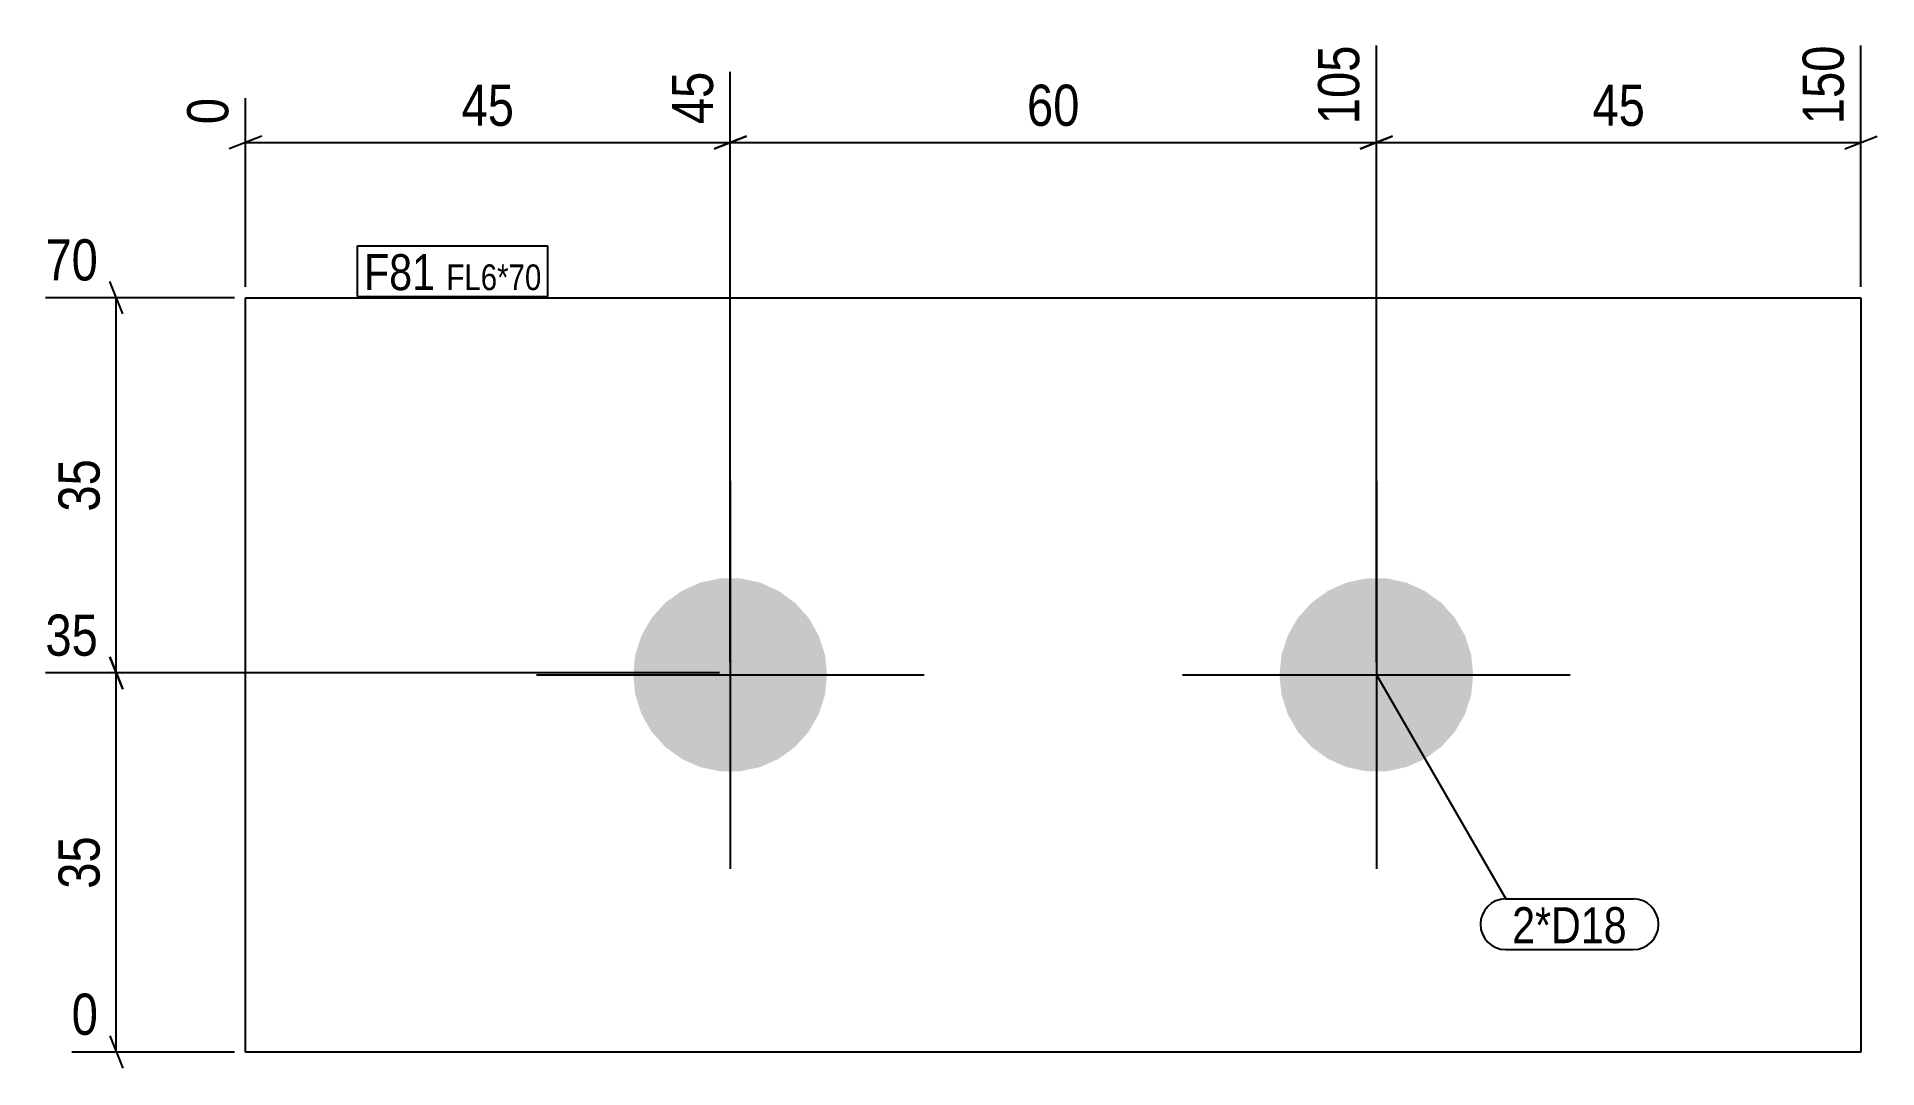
# Model space of a CAD drawing. Header units: millimetres. Extents: x 2 to 173, y 3 to 99.
import ezdxf

# ---------------------------------------------------------------- set-up
doc = ezdxf.new("R2010")
doc.units = ezdxf.units.MM
for name, color, linetype in [('MÅLSÆTNING', 7, 'Continuous'), ('STÅL', 7, 'Continuous'), ('TEKST', 7, 'Continuous')]:
    doc.layers.add(name, color=color, linetype=linetype)
doc.styles.add('Arial Narrow', font='ARIALN.TTF', dxfattribs={"height": 0.2})

msp = doc.modelspace()

# ---------------------------------------------------------------- hatches: boundary and pattern name
at = {"layer": 'STÅL', "linetype": 'Continuous'}
for points in [[(75.57, 39.5), (75.38, 37.63), (74.8, 35.84), (73.86, 34.21), (72.6, 32.81), (71.07, 31.7), (69.36, 30.94), (67.52, 30.55), (65.63, 30.55), (63.79, 30.94), (62.08, 31.7), (60.55, 32.81), (59.29, 34.21), (58.35, 35.84), (57.77, 37.63), (57.58, 39.5), (57.77, 41.37), (58.35, 43.16), (59.29, 44.79), (60.55, 46.19), (62.08, 47.29), (63.79, 48.06), (65.63, 48.45), (67.52, 48.45), (69.36, 48.06), (71.07, 47.29), (72.6, 46.19), (73.86, 44.79), (74.8, 43.16), (75.38, 41.37)], [(135.57, 39.5), (135.38, 37.63), (134.8, 35.84), (133.86, 34.21), (132.6, 32.81), (131.07, 31.7), (129.36, 30.94), (127.52, 30.55), (125.63, 30.55), (123.79, 30.94), (122.08, 31.7), (120.55, 32.81), (119.29, 34.21), (118.35, 35.84), (117.77, 37.63), (117.58, 39.5), (117.77, 41.37), (118.35, 43.16), (119.29, 44.79), (120.55, 46.19), (122.08, 47.29), (123.79, 48.06), (125.63, 48.45), (127.52, 48.45), (129.36, 48.06), (131.07, 47.29), (132.6, 46.19), (133.86, 44.79), (134.8, 43.16), (135.38, 41.37)]]:
    msp.add_hatch(color=3, dxfattribs=at).paths.add_polyline_path(points)

# ---------------------------------------------------------------- linework, layer by layer
at = {"layer": 'MÅLSÆTNING', "color": 7, "linetype": 'Continuous'}
for p, q in [((126.58, 40.68), (126.58, 97.91)), ((126.58, 40.68), (126.58, 97.91)), ((171.57, 75.5), (171.57, 97.91)), ((66.58, 40.68), (66.58, 95.47)), ((21.57, 75.5), (21.57, 93.03)), ((23.08, 89.5), (20.07, 88.3)), ((21.57, 88.9), (66.58, 88.9)), ((65.08, 88.3), (68.08, 89.5)), ((66.58, 88.9), (126.58, 88.9)), ((128.08, 89.5), (125.08, 88.3)), ((125.08, 88.3), (128.08, 89.5)), ((126.58, 88.9), (171.57, 88.9)), ((170.07, 88.3), (173.08, 89.5)), ((10.18, 73), (8.97, 76)), ((20.57, 74.5), (3, 74.5)), ((9.58, 39.68), (9.58, 74.5)), ((8.97, 41.18), (10.18, 38.18)), ((10.18, 38.18), (8.97, 41.18)), ((65.58, 39.68), (3, 39.68)), ((65.58, 39.68), (3, 39.68)), ((9.58, 4.5), (9.58, 39.68)), ((8.97, 6), (10.18, 3)), ((20.57, 4.5), (5.44, 4.5))]:
    msp.add_line(p, q, dxfattribs=at)
at = {"layer": 'STÅL', "color": 2, "linetype": 'Continuous'}
for p, q in [((21.57, 4.5), (21.57, 74.5)), ((21.57, 74.5), (171.57, 74.5)), ((171.57, 74.5), (171.57, 4.5)), ((171.57, 4.5), (21.57, 4.5))]:
    msp.add_line(p, q, dxfattribs=at)
at = {"layer": 'STÅL', "color": 3, "linetype": 'Continuous'}
for p, q in [((66.58, 57.49), (66.58, 21.49)), ((126.58, 57.49), (126.58, 21.49)), ((48.58, 39.49), (84.58, 39.49)), ((108.58, 39.49), (144.58, 39.49))]:
    msp.add_line(p, q, dxfattribs=at)

# ---------------------------------------------------------------- wipeouts: each hides what was drawn before it
at = {"color": 0}
msp.add_wipeout([(149.83, 14.6), (149.83, 18.1), (139.18, 18.1), (139.18, 14.6)], dxfattribs=at).dxf.layer = 'TEKST'

# ---------------------------------------------------------------- next in the draw order: wipeouts: each hides what was drawn before it
at = {"color": 0, "linetype": 'Continuous'}
for points in [[(125.78, 98.71), (120.18, 98.71), (120.18, 89.8), (125.78, 89.8)], [(170.77, 98.71), (165.17, 98.71), (165.17, 89.8), (170.77, 89.8)], [(65.78, 96.27), (60.18, 96.27), (60.18, 89.8), (65.78, 89.8)], [(20.77, 93.83), (15.17, 93.83), (15.17, 89.8), (20.77, 89.8)], [(8.67, 75.3), (8.67, 80.9), (2.2, 80.9), (2.2, 75.3)], [(8.67, 40.48), (8.67, 46.08), (2.2, 46.08), (2.2, 40.48)], [(8.67, 5.3), (8.67, 10.9), (4.64, 10.9), (4.64, 5.3)]]:
    msp.add_wipeout(points, dxfattribs=at).dxf.layer = 'MÅLSÆTNING'
at = {"color": 0}
for points, layer in [([(47.31, 89.65), (47.31, 95.25), (40.84, 95.25), (40.84, 89.65)], 'MÅLSÆTNING'), ([(99.81, 89.65), (99.81, 95.25), (93.34, 95.25), (93.34, 89.65)], 'MÅLSÆTNING'), ([(152.31, 89.65), (152.31, 95.25), (145.84, 95.25), (145.84, 89.65)], 'MÅLSÆTNING'), ([(8.82, 60.33), (3.22, 60.33), (3.22, 53.85), (8.82, 53.85)], 'MÅLSÆTNING'), ([(8.82, 25.33), (3.22, 25.33), (3.22, 18.85), (8.82, 18.85)], 'MÅLSÆTNING'), ([(39.18, 75.2), (39.18, 78.7), (32.58, 78.7), (32.58, 75.2)], 'TEKST'), ([(49.06, 75.2), (49.06, 77.7), (40.23, 77.7), (40.23, 75.2)], 'TEKST'), ([(149.83, 14.6), (149.83, 18.1), (139.18, 18.1), (139.18, 14.6)], 'TEKST')]:
    msp.add_wipeout(points, dxfattribs=at).dxf.layer = layer

# ---------------------------------------------------------------- next in the draw order: linework, layer by layer
at = {"layer": 'MÅLSÆTNING', "color": 7, "linetype": 'Continuous'}
for p, q in [((66.58, 40.68), (66.58, 95.47)), ((68.08, 89.5), (65.08, 88.3))]:
    msp.add_line(p, q, dxfattribs=at)
at = {"layer": 'TEKST', "color": 7, "linetype": 'Continuous'}
for p, q in [((126.58, 39.49), (138.58, 18.7)), ((138.58, 18.7), (150.43, 18.7)), ((138.58, 14), (150.43, 14))]:
    msp.add_line(p, q, dxfattribs=at)
for centre, start, end in [((138.58, 16.35), 90, 270), ((150.43, 16.35), 270, 90)]:
    msp.add_arc(centre, 2.35, start, end, dxfattribs=at)

# ---------------------------------------------------------------- next in the draw order: texts
at = {"layer": 'MÅLSÆTNING', "color": 3, "linetype": 'Continuous', "style": 'Arial Narrow'}
for s, height, p in [('105', 3.818, (124.98, 90.6)), ('150', 3.818, (169.97, 90.6)), ('45', 3.818, (64.98, 90.6)), ('0', 3.82, (19.98, 90.6))]:
    msp.add_text(s, height=height, rotation=90.0002, dxfattribs=at).set_placement(p)
at = {"layer": 'MÅLSÆTNING', "color": 3, "style": 'Arial Narrow'}
for s, p in [('45', (41.64, 90.45)), ('60', (94.14, 90.45)), ('45', (146.64, 90.45))]:
    msp.add_text(s, height=3.818, dxfattribs=at).set_placement(p)
at = {"layer": 'MÅLSÆTNING', "color": 3, "linetype": 'Continuous', "style": 'Arial Narrow'}
for s, height, p in [('70', 3.818, (3, 76.1)), ('35', 3.818, (3, 41.28)), ('0', 3.82, (5.44, 6.1))]:
    msp.add_text(s, height=height, dxfattribs=at).set_placement(p)
at = {"layer": 'MÅLSÆTNING', "color": 3, "style": 'Arial Narrow'}
for p in [(8.03, 54.65), (8.03, 19.65)]:
    msp.add_text('35', height=3.818, rotation=90.0002, dxfattribs=at).set_placement(p)
at = {"layer": 'TEKST', "color": 3, "style": 'Arial Narrow'}
msp.add_text('2*D18', height=3.34, dxfattribs=at).set_placement((139.18, 14.6))

# ---------------------------------------------------------------- next in the draw order: wipeouts: each hides what was drawn before it
at = {"color": 0}
for points in [[(39.18, 75.2), (39.18, 78.7), (32.58, 78.7), (32.58, 75.2)], [(49.06, 75.2), (49.06, 77.7), (40.23, 77.7), (40.23, 75.2)]]:
    msp.add_wipeout(points, dxfattribs=at).dxf.layer = 'TEKST'

# ---------------------------------------------------------------- next in the draw order: linework, layer by layer
at = {"layer": 'TEKST', "color": 7, "linetype": 'Continuous'}
for p, q in [((31.97, 74.6), (31.97, 79.3)), ((31.97, 79.3), (49.66, 79.3)), ((49.66, 74.6), (49.66, 79.3)), ((31.97, 74.6), (49.66, 74.6))]:
    msp.add_line(p, q, dxfattribs=at)

# ---------------------------------------------------------------- next in the draw order: texts
at = {"layer": 'TEKST', "color": 3, "style": 'Arial Narrow'}
for s, height, p in [('F81', 3.34, (32.58, 75.2)), ('FL6*70', 2.386, (40.23, 75.2))]:
    msp.add_text(s, height=height, dxfattribs=at).set_placement(p)

doc.saveas('drawing.dxf')
